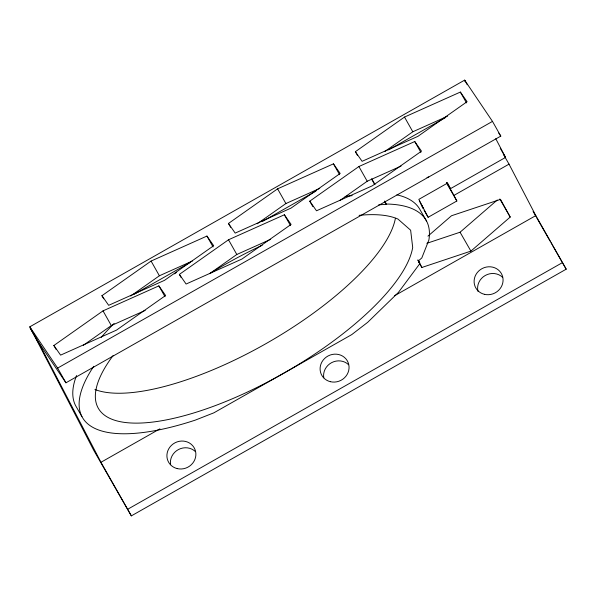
<?xml version="1.0" encoding="UTF-8"?>
<svg xmlns="http://www.w3.org/2000/svg" width="596" height="596" viewBox="0 0 596 596"><rect width="100%" height="100%" fill="white"/><g stroke="black" fill="none" stroke-linecap="round" stroke-linejoin="round"><path stroke-width="0.89" d="M384.666 201.85L386.066 204.294L387.787 204.048A198.14 68.041 -29.8 0 1 428.859 240.114L421.804 257.949L418.511 260.802L419.77 263.089L419.226 264.453L398.352 292.494L367.657 322.339L351.744 334.609L213.852 412.834L195.332 420.106A198.14 68.041 -29.8 0 1 93.736 366.309M427.95 236.143L451.5 215.752L500.506 199.392L510.213 217.063L470.907 251.11L421.893 267.47L418.735 261.964M426.818 243.324L460.067 232.224L497.273 200.003M101.953 295.69L151.086 261.063L206.939 236.068L213.666 245.701L164.533 280.329L108.673 305.323L101.953 295.69L103.697 298.79M53.886 345.494L103.019 310.866L158.871 285.871L165.599 295.504L116.466 330.132L60.613 355.127L53.886 345.494L56.069 349.368M228.462 223.463L277.594 188.835L333.447 163.84L340.174 173.473L291.042 208.101L235.189 233.096L228.462 223.463L230.645 227.337M130.666 296.026L159.385 275.777L192.396 261.011M179.381 274.398L228.514 239.771L284.366 214.776L291.094 224.409L241.961 259.036L186.108 284.031L179.381 274.398L181.132 277.498M355.372 151.689L404.505 117.062L460.358 92.067L467.085 101.7L417.952 136.328L362.1 161.322L355.372 151.689L357.555 155.556M83.351 345.293L111.318 325.58L145.171 310.434M257.174 223.798L285.894 203.549L319.747 188.403M309.771 201.157L358.904 166.53L414.756 141.528L421.484 151.161L372.351 185.788L316.498 210.79L309.771 201.157L312.833 206.574M209.606 273.661L236.813 254.485L270.666 239.339M384.837 151.488L412.805 131.776L447.507 116.242M339.996 200.42L367.203 181.244L401.056 166.09M134.011 294.312L190.631 262.188M262.56 221.384L315.88 191.137M388.592 149.887L445.137 117.807M503.337 154.23L509.029 164.146L535.811 215.596L566.2 269.183L131.351 515.875L93.624 450.114L29.8 326.817L57.633 368.09L492.482 121.398L500.789 136.111L65.94 382.803L38.107 341.53L29.8 326.817L464.649 80.125L492.482 121.398M446.948 182.585L450.442 188.686L505.535 157.433L495.775 138.689M424.069 210.202L428.129 217.287L456.849 200.994L453.936 195.399L509.029 164.146M131.351 515.875L100.962 462.287L159.899 428.852M394.641 295.683L535.811 215.596M127.857 509.163L562.706 262.471M427.019 177.504L428.762 176.93M352.161 195.659L347.572 196.069A198.14 68.041 -29.8 0 0 345.121 196.531M378.676 204.868L386.066 204.294M498.725 133.057L500.789 136.111M500.282 148.277L505.535 157.433M533.077 211.446L535.834 216.259M536.758 217.86L550.101 241.119M551.017 242.721L551.941 244.323M552.857 245.925L562.058 261.964M562.982 263.574L566.2 269.183M499.828 198.967L510.213 217.063M453.936 195.399L446.695 182.495M446.471 182.89L456.849 200.994M460.067 232.224L470.907 251.11M421.156 204.607L422.959 207.751L419.465 201.038M422.259 207.058L423.16 208.63M426.594 221.153L420.277 210.142A198.14 68.041 -29.8 0 0 396.891 194.84M384.643 201.023L386.446 204.167M371.628 179.128L374.787 184.633M417.96 259.945L419.77 263.089M81.943 416.671L75.625 405.667A198.14 68.041 -29.8 0 1 76.549 375.532M30.158 328.195L40.99 347.081M467.271 84.774L464.649 80.125L465.007 81.503M460.358 92.067L466.482 102.907M404.505 117.062L412.805 131.776M414.756 141.528L420.88 152.375M358.904 166.53L367.203 181.244M333.447 163.84L339.571 174.688M277.594 188.835L285.894 203.549M284.366 214.776L290.49 225.616M228.514 239.771L236.813 254.485M206.939 236.068L213.055 246.915M151.086 261.063L159.385 275.777M158.871 285.871L164.995 296.711M103.019 310.866L111.318 325.58M57.633 368.09L65.94 382.803M417.893 260.184L421.893 267.47M371.807 178.807L374.877 184.41M450.442 188.686L447.536 183.091L418.809 199.384L428.129 217.287M38.107 341.53L100.962 462.287M113.113 355.559A179.798 61.746 -29.8 0 0 210.41 407.411A179.798 61.746 -29.8 0 0 412.693 247.415L410.637 230.205L397.927 219.045A179.798 61.746 -29.8 0 0 359.12 215.35M210.671 272.99A179.798 61.746 -29.8 0 1 262.233 245.284M477.977 291.355A14.676 13.783 -27.5 0 1 485.226 275.501A14.676 13.783 -27.5 0 1 502.644 277.371M170.598 464.746A14.676 13.783 -27.5 0 1 178.45 449.548A14.676 13.783 -27.5 0 1 195.443 451.641M323.777 377.849A14.676 13.783 -27.5 0 1 331.629 362.644A14.676 13.783 -27.5 0 1 348.623 364.745M395.409 218.278A179.798 61.746 -29.8 0 1 266.494 343.348A179.798 61.746 -29.8 0 1 94.906 389.493M101.201 337.373A198.14 68.041 -29.8 0 1 114.141 323.419M174.449 273.847A198.14 68.041 -29.8 0 1 176.669 272.327M177.221 468.598A14.676 13.783 -27.5 0 0 195.503 451.12A14.676 13.783 -27.5 0 0 171.462 445.346A14.676 13.783 -27.5 0 0 177.221 468.598M484.414 294.32A14.676 13.783 -27.5 0 0 502.696 276.849A14.676 13.783 -27.5 0 0 478.663 271.068A14.676 13.783 -27.5 0 0 484.414 294.32M330.4 381.693A14.676 13.783 -27.5 0 0 348.682 364.223A14.676 13.783 -27.5 0 0 324.641 358.449A14.676 13.783 -27.5 0 0 330.4 381.693"/></g></svg>
